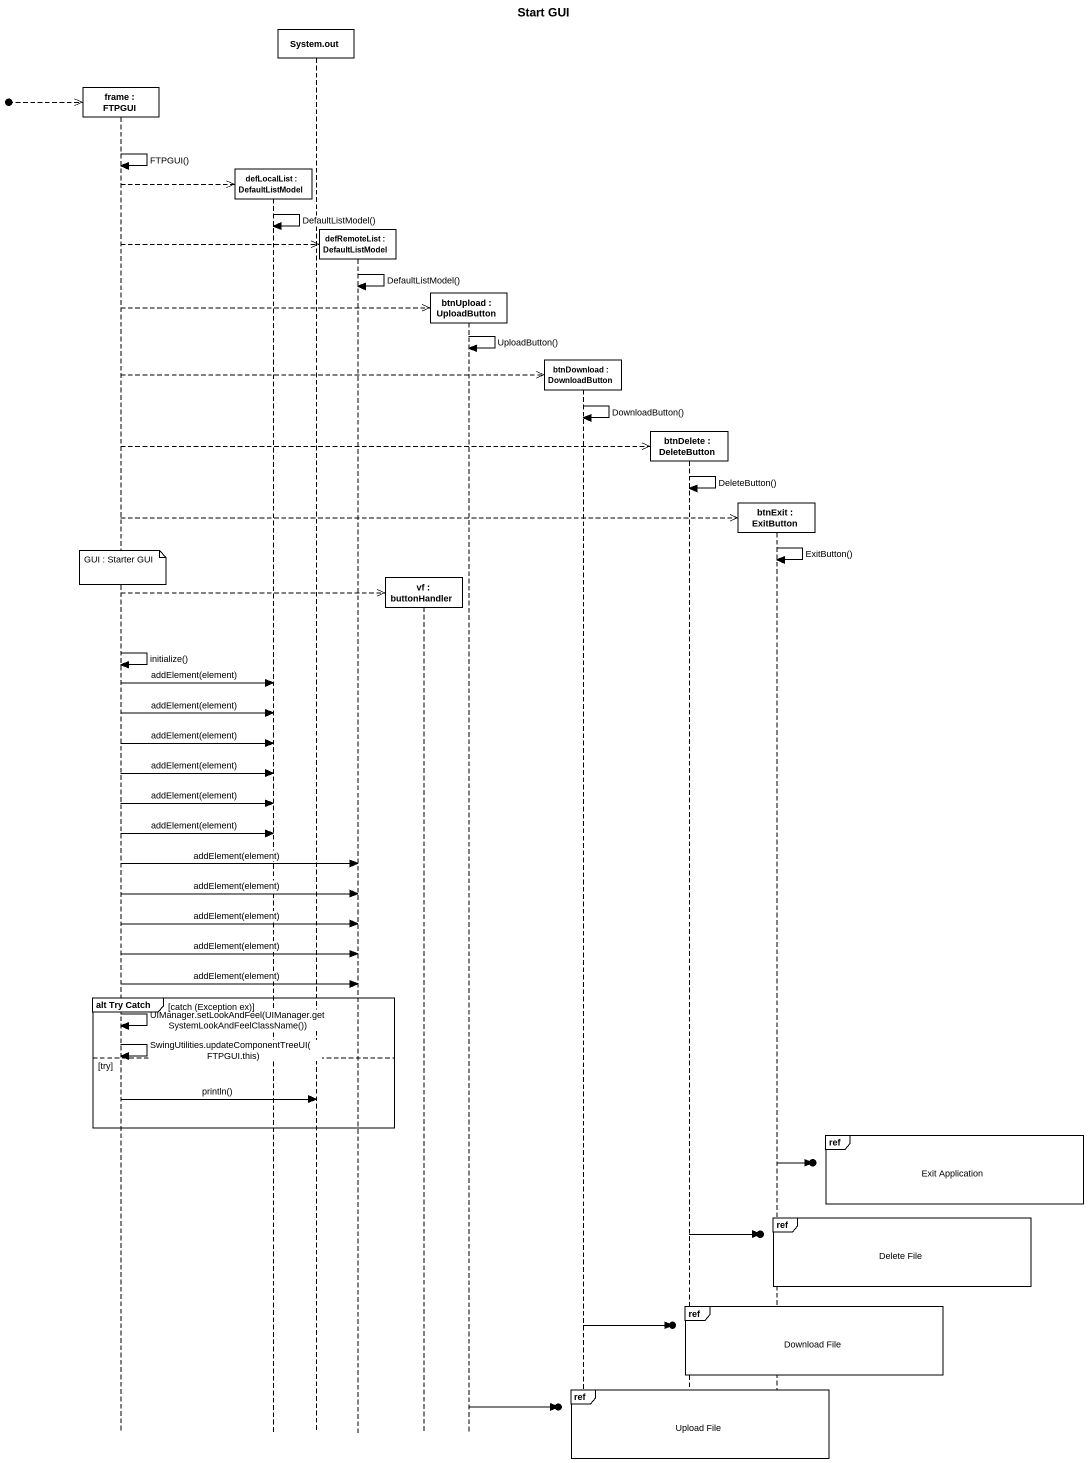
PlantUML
@startuml
title Start GUI
hide footbox
participant "frame : FTPGUI" as frame_
participant "defLocalList : DefaultListModel" as defLocalList
participant "System.out" as System_out
participant "defRemoteList : DefaultListModel" as defRemoteList
participant "vf : buttonHandler" as vf
participant "btnUpload : UploadButton" as btnUpload
participant "btnDownload : DownloadButton" as btnDownload
participant "btnDelete : DeleteButton" as btnDelete
participant "btnExit : ExitButton" as btnExit

[o-->> frame_
frame_ -> frame_ : FTPGUI()
frame_ -->> defLocalList **
defLocalList -> defLocalList : DefaultListModel()
frame_ -->> defRemoteList **
defRemoteList -> defRemoteList : DefaultListModel()
frame_ -->> btnUpload **
btnUpload -> btnUpload : UploadButton()
frame_ -->> btnDownload **
btnDownload -> btnDownload : DownloadButton()
frame_ -->> btnDelete **
btnDelete -> btnDelete : DeleteButton()
frame_ -->> btnExit **
btnExit -> btnExit : ExitButton()
note over frame_ : GUI : Starter GUI
frame_ -->> vf **
frame_ -> frame_ : initialize()
frame_ -> defLocalList : addElement(element)
frame_ -> defLocalList : addElement(element)
frame_ -> defLocalList : addElement(element)
frame_ -> defLocalList : addElement(element)
frame_ -> defLocalList : addElement(element)
frame_ -> defLocalList : addElement(element)
frame_ -> defRemoteList : addElement(element)
frame_ -> defRemoteList : addElement(element)
frame_ -> defRemoteList : addElement(element)
frame_ -> defRemoteList : addElement(element)
frame_ -> defRemoteList : addElement(element)
group alt Try Catch [catch (Exception ex)]
  frame_ -> frame_ : UIManager.setLookAndFeel(UIManager.getSystemLookAndFeelClassName())
  frame_ -> frame_ : SwingUtilities.updateComponentTreeUI(FTPGUI.this)
else try
  frame_ -> System_out : println()
end
ref over btnExit : Exit Application
btnExit ->o]
ref over btnExit : Delete File
btnDelete ->o]
ref over btnDelete, btnExit : Download File
btnDownload ->o]
ref over btnDownload, btnDelete, btnExit : Upload File
btnUpload ->o]
@enduml
